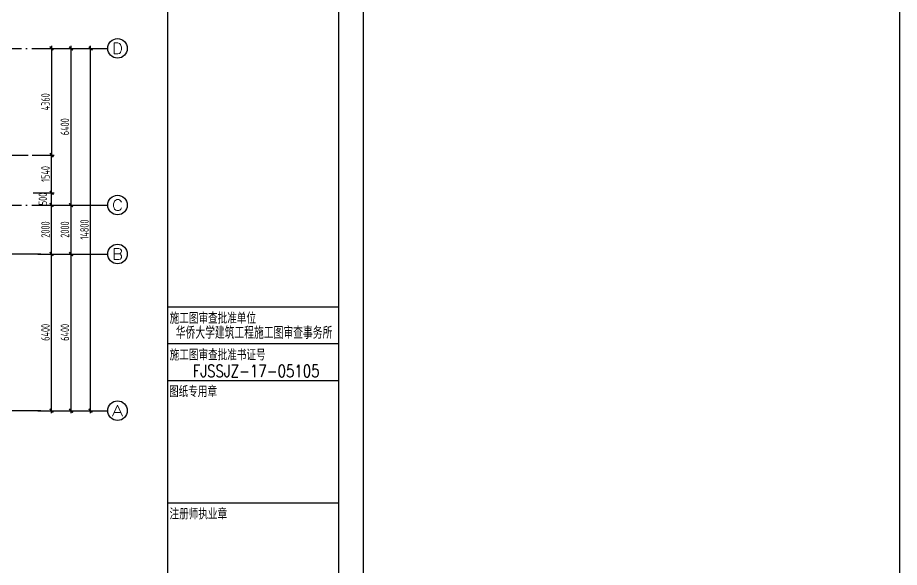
# Model space of a CAD drawing. Extents: x -472319 to -112444, y -516749 to -5704.
# Drawn here: x -148479 to -112444, y -68932 to -46474 of the extents above; entities that cross this region are included whole.
import ezdxf
from ezdxf.enums import TextEntityAlignment as Align

# ---------------------------------------------------------------- set-up
doc = ezdxf.new("R2010")
doc.units = 0
doc.header["$LTSCALE"] = 100
doc.header["$MEASUREMENT"] = 0
doc.linetypes.add('CENTER', pattern=[2, 1.25, -0.25, 0.25, -0.25])
doc.linetypes.add('DOTE', pattern=[2.42, 2, -0.2, 0.02, -0.2])
for name, color, linetype in [('AXIS', 3, 'Continuous'), ('AXIS_TEXT', 7, 'Continuous'), ('DOTE', 1, 'CENTER'), ('FRAME', 3, 'Continuous'), ('PUB_TEXT', 7, 'Continuous'), ('S_CL', 2, 'Continuous'), ('填充', 8, 'Continuous'), ('第三道尺寸线', 4, 'Continuous')]:
    doc.layers.add(name, color=color, linetype=linetype)
doc.styles.add('_HZTXT', font='txt.shx', dxfattribs={"width": 0.35, "bigfont": 'hztxt.shx'})
doc.styles.add('_TCH_AXIS', font='COMPLEX', dxfattribs={"bigfont": 'GBCBIG'})
doc.styles.add('COMPLEX', font='COMPLEX')
doc.styles.add('FRAME', font='simhei.ttf', dxfattribs={"width": 0.7})
doc.styles.add('HZ', font='tssdeng.shx', dxfattribs={"width": 0.6, "height": 350, "bigfont": 'a.shx'})
doc.dimstyles.new('DIMN', dxfattribs={"dimtxt": 350, "dimasz": 150, "dimexe": 100, "dimexo": 100, "dimgap": 75, "dimtad": 1, "dimdec": 0, "dimzin": 0, "dimdsep": 46, "dimtxsty": 'HZ', "dimblk": 'ARCHTICK', "dimcen": 0.09, "dimdle": 100, "dimclrd": 3, "dimclre": 3, "dimclrt": 7, "dimazin": 2, "dimtfac": 1, "dimtdec": 0, "dimtmove": 2, "dimatfit": 3, "dimldrblk": 'ARCHTICK', "dimfxl": 1, "dimtolj": 1, "dimtzin": 0, "dimarcsym": 0})

# ---------------------------------------------------------------- blocks, each defined once
blk = doc.blocks.new('_ArchTick')
at = {"color": 0, "linetype": 'ByBlock', "const_width": 0.4}
blk.add_lwpolyline([(-0.5, -0.5), (0.5, 0.5)], dxfattribs=at)
blk = doc.blocks.new('*D1602')
at = {"layer": 'AXIS', "color": 3, "lineweight": -2, "transparency": 16777216}
for p, q in [((-147431, -56131), (-146197, -56131)), ((-146297, -62631), (-146297, -56031)), ((-147431, -62531), (-146197, -62531))]:
    blk.add_line(p, q, dxfattribs=at)
at = {"layer": 'Defpoints', "color": 0, "transparency": 16777216}
for p in [(-147531, -56131), (-146297, -56131), (-147531, -62531)]:
    blk.add_point(p, dxfattribs=at)
at = {"layer": 'AXIS', "color": 3, "lineweight": -2, "transparency": 16777216, "xscale": 150, "yscale": 150, "zscale": 150}
for p, rotation in [((-146297, -56131), 90), ((-146297, -62531), 270)]:
    blk.add_blockref('_ArchTick', p, dxfattribs=dict(at, rotation=rotation))
at = {"layer": 'AXIS', "color": 7, "transparency": 16777216, "insert": (-146547, -59331), "char_height": 350, "attachment_point": 5, "rotation": 90, "style": 'HZ'}
blk.add_mtext('\\A1;6400', dxfattribs=at)
blk = doc.blocks.new('*D1603')
at = {"layer": 'AXIS', "color": 3, "lineweight": -2, "transparency": 16777216}
for p, q in [((-146297, -56231), (-146297, -54031)), ((-147431, -54131), (-146197, -54131)), ((-147431, -56131), (-146197, -56131))]:
    blk.add_line(p, q, dxfattribs=at)
at = {"layer": 'Defpoints', "color": 0, "transparency": 16777216}
for p in [(-147531, -54131), (-146297, -54131), (-147531, -56131)]:
    blk.add_point(p, dxfattribs=at)
at = {"layer": 'AXIS', "color": 3, "lineweight": -2, "transparency": 16777216, "xscale": 150, "yscale": 150, "zscale": 150}
for p, rotation in [((-146297, -54131), 90), ((-146297, -56131), 270)]:
    blk.add_blockref('_ArchTick', p, dxfattribs=dict(at, rotation=rotation))
at = {"layer": 'AXIS', "color": 7, "transparency": 16777216, "insert": (-146547, -55131), "char_height": 350, "attachment_point": 5, "rotation": 90, "style": 'HZ'}
blk.add_mtext('\\A1;2000', dxfattribs=at)
blk = doc.blocks.new('*D1604')
at = {"layer": 'AXIS', "color": 3, "lineweight": -2, "transparency": 16777216}
for p, q in [((-147431, -47731), (-146197, -47731)), ((-146297, -54231), (-146297, -47631)), ((-147431, -54131), (-146197, -54131))]:
    blk.add_line(p, q, dxfattribs=at)
at = {"layer": 'Defpoints', "color": 0, "transparency": 16777216}
for p in [(-147531, -47731), (-146297, -47731), (-147531, -54131)]:
    blk.add_point(p, dxfattribs=at)
at = {"layer": 'AXIS', "color": 3, "lineweight": -2, "transparency": 16777216, "xscale": 150, "yscale": 150, "zscale": 150}
for p, rotation in [((-146297, -47731), 90), ((-146297, -54131), 270)]:
    blk.add_blockref('_ArchTick', p, dxfattribs=dict(at, rotation=rotation))
at = {"layer": 'AXIS', "color": 7, "transparency": 16777216, "insert": (-146547, -50931), "char_height": 350, "attachment_point": 5, "rotation": 90, "style": 'HZ'}
blk.add_mtext('\\A1;6400', dxfattribs=at)
blk = doc.blocks.new('*D1605')
at = {"layer": 'AXIS', "color": 3, "lineweight": -2, "transparency": 16777216}
for p, q in [((-147431, -47731), (-145397, -47731)), ((-145497, -62631), (-145497, -47631)), ((-147431, -62531), (-145397, -62531))]:
    blk.add_line(p, q, dxfattribs=at)
at = {"layer": 'Defpoints', "color": 0, "transparency": 16777216}
for p in [(-147531, -47731), (-145497, -47731), (-147531, -62531)]:
    blk.add_point(p, dxfattribs=at)
at = {"layer": 'AXIS', "color": 3, "lineweight": -2, "transparency": 16777216, "xscale": 150, "yscale": 150, "zscale": 150}
for p, rotation in [((-145497, -47731), 90), ((-145497, -62531), 270)]:
    blk.add_blockref('_ArchTick', p, dxfattribs=dict(at, rotation=rotation))
at = {"layer": 'AXIS', "color": 7, "transparency": 16777216, "insert": (-145747, -55131), "char_height": 350, "attachment_point": 5, "rotation": 90, "style": 'HZ'}
blk.add_mtext('\\A1;14800', dxfattribs=at)
blk = doc.blocks.new('_AXISO')
blk.add_circle((0, 0), 0.5)
at = {"layer": 'AXIS_TEXT', "style": 'COMPLEX', "width": 1.041667}
blk.add_attdef('A', text='', height=0.56, dxfattribs=at).set_placement((-0.25, -0.28), (0.25, -0.28), align=Align.FIT)
blk = doc.blocks.new('*D1690')
at = {"layer": 'Defpoints', "color": 0, "transparency": 16777216}
for p in [(-147946, -52091), (-147092, -52091), (-147946, -53631)]:
    blk.add_point(p, dxfattribs=at)
at = {"layer": '填充', "color": 3, "lineweight": -2, "transparency": 16777216}
for p, q in [((-147846, -52091), (-146992, -52091)), ((-147092, -53731), (-147092, -51991)), ((-147846, -53631), (-146992, -53631))]:
    blk.add_line(p, q, dxfattribs=at)
at = {"layer": '填充', "color": 3, "lineweight": -2, "transparency": 16777216, "xscale": 150, "yscale": 150, "zscale": 150}
for p, rotation in [((-147092, -52091), 90), ((-147092, -53631), 270)]:
    blk.add_blockref('_ArchTick', p, dxfattribs=dict(at, rotation=rotation))
at = {"layer": '填充', "color": 7, "transparency": 16777216, "insert": (-147342, -52861), "char_height": 350, "attachment_point": 5, "rotation": 90, "style": 'HZ'}
blk.add_mtext('\\A1;1540', dxfattribs=at)
blk = doc.blocks.new('*D1637')
at = {"layer": 'Defpoints', "color": 0, "transparency": 16777216}
for p in [(-147749, -56131), (-147092, -56131), (-147749, -62531)]:
    blk.add_point(p, dxfattribs=at)
at = {"layer": '第三道尺寸线', "color": 3, "lineweight": -2, "transparency": 16777216}
for p, q in [((-147649, -56131), (-146992, -56131)), ((-147092, -62631), (-147092, -56031)), ((-147649, -62531), (-146992, -62531))]:
    blk.add_line(p, q, dxfattribs=at)
at = {"layer": '第三道尺寸线', "color": 3, "lineweight": -2, "transparency": 16777216, "xscale": 150, "yscale": 150, "zscale": 150}
for p, rotation in [((-147092, -56131), 90), ((-147092, -62531), 270)]:
    blk.add_blockref('_ArchTick', p, dxfattribs=dict(at, rotation=rotation))
at = {"layer": '第三道尺寸线', "color": 7, "transparency": 16777216, "insert": (-147342, -59331), "char_height": 350, "attachment_point": 5, "rotation": 90, "style": 'HZ'}
blk.add_mtext('\\A1;6400', dxfattribs=at)
blk = doc.blocks.new('*D1638')
at = {"layer": 'Defpoints', "color": 0, "transparency": 16777216}
for p in [(-147749, -54131), (-147092, -54131), (-147749, -56131)]:
    blk.add_point(p, dxfattribs=at)
at = {"layer": '第三道尺寸线', "color": 3, "lineweight": -2, "transparency": 16777216}
for p, q in [((-147092, -56231), (-147092, -54031)), ((-147649, -54131), (-146992, -54131)), ((-147649, -56131), (-146992, -56131))]:
    blk.add_line(p, q, dxfattribs=at)
at = {"layer": '第三道尺寸线', "color": 3, "lineweight": -2, "transparency": 16777216, "xscale": 150, "yscale": 150, "zscale": 150}
for p, rotation in [((-147092, -54131), 90), ((-147092, -56131), 270)]:
    blk.add_blockref('_ArchTick', p, dxfattribs=dict(at, rotation=rotation))
at = {"layer": '第三道尺寸线', "color": 7, "transparency": 16777216, "insert": (-147342, -55131), "char_height": 350, "attachment_point": 5, "rotation": 90, "style": 'HZ'}
blk.add_mtext('\\A1;2000', dxfattribs=at)
blk = doc.blocks.new('*D1639')
at = {"layer": 'Defpoints', "color": 0, "transparency": 16777216}
for p in [(-147749, -53631), (-147092, -53631), (-147749, -54131)]:
    blk.add_point(p, dxfattribs=at)
at = {"layer": '第三道尺寸线', "color": 3, "lineweight": -2, "transparency": 16777216}
for p, q in [((-147649, -53631), (-146992, -53631)), ((-147092, -54231), (-147092, -53531)), ((-147649, -54131), (-146992, -54131))]:
    blk.add_line(p, q, dxfattribs=at)
at = {"layer": '第三道尺寸线', "color": 3, "lineweight": -2, "transparency": 16777216, "xscale": 150, "yscale": 150, "zscale": 150}
for p, rotation in [((-147092, -53631), 90), ((-147092, -54131), 270)]:
    blk.add_blockref('_ArchTick', p, dxfattribs=dict(at, rotation=rotation))
at = {"layer": '第三道尺寸线', "color": 7, "transparency": 16777216, "insert": (-147448, -53881), "char_height": 350, "attachment_point": 5, "rotation": 90, "style": 'HZ'}
blk.add_mtext('\\A1;500', dxfattribs=at)
blk = doc.blocks.new('*D1645')
at = {"layer": 'Defpoints', "color": 0, "transparency": 16777216}
for p in [(-147846, -47731), (-147846, -52091), (-147092, -52091)]:
    blk.add_point(p, dxfattribs=at)
at = {"layer": '填充', "color": 3, "lineweight": -2, "transparency": 16777216}
for p, q in [((-147746, -47731), (-146992, -47731)), ((-147092, -47631), (-147092, -52191)), ((-147746, -52091), (-146992, -52091))]:
    blk.add_line(p, q, dxfattribs=at)
at = {"layer": '填充', "color": 3, "lineweight": -2, "transparency": 16777216, "xscale": 150, "yscale": 150, "zscale": 150}
for p, rotation in [((-147092, -47731), 90), ((-147092, -52091), 270)]:
    blk.add_blockref('_ArchTick', p, dxfattribs=dict(at, rotation=rotation))
at = {"layer": '填充', "color": 7, "transparency": 16777216, "insert": (-147342, -49911), "char_height": 350, "attachment_point": 5, "rotation": 90, "style": 'HZ'}
blk.add_mtext('\\A1;4360', dxfattribs=at)
blk = doc.blocks.new('A$C20674F94')
at = {"layer": 'FRAME'}
for p, q in [((84100, 0), (84100, 59400)), ((76100, 58400), (76100, 1000)), ((83100, 1000), (83100, 58400)), ((83100, 32000), (76100, 32000)), ((83100, 30500), (76100, 30500)), ((83100, 29000), (76100, 29000)), ((83100, 24000), (76100, 24000))]:
    blk.add_line(p, q, dxfattribs=at)
at = {"layer": 'FRAME', "const_width": 50}
for points in [[(2500, 58400), (83100, 58400), (83100, 1000), (2500, 1000), (2500, 58400)], [(76100, 58400), (76100, 1000)]]:
    blk.add_lwpolyline(points, dxfattribs=at)
at = {"layer": 'FRAME', "style": 'FRAME', "width": 0.7}
for s, p in [('施工图审查批准单位', (76187, 31371)), ('施工图审查批准书证号', (76187, 29871)), ('图纸专用章', (76161, 28374)), ('注册师执业章', (76180, 23374))]:
    blk.add_text(s, height=400, dxfattribs=at).set_placement(p)
at = {"layer": 'PUB_TEXT', "style": '_HZTXT', "width": 0.8}
for s, p in [('华侨大学建筑工程施工图审查事务所', (76434, 30710)), ('FJSSJZ-17-05105', (77133, 29149))]:
    blk.add_text(s, height=500, dxfattribs=at).set_placement(p)

msp = doc.modelspace()

# ---------------------------------------------------------------- linework, layer by layer
at = {"layer": 'AXIS'}
for p, q in [((-147530.518, -47730.89), (-144796.518, -47730.89)), ((-147530.518, -54130.89), (-144796.518, -54130.89)), ((-147530.518, -56130.89), (-144796.518, -56130.89)), ((-147530.518, -62530.89), (-144796.518, -62530.89))]:
    msp.add_line(p, q, dxfattribs=at)
at = {"layer": 'DOTE', "linetype": 'DOTE', "ltscale": 10}
for p, q in [((-210823.148, -47730.89), (-147530.518, -47730.89)), ((-152474.329, -52090.89), (-147530.518, -52090.89)), ((-210823.148, -54130.89), (-147530.518, -54130.89)), ((-147530.518, -56130.89), (-210823.148, -56130.89)), ((-147530.518, -62530.89), (-210823.148, -62530.89))]:
    msp.add_line(p, q, dxfattribs=at)
at = {"layer": 'S_CL', "color": 7}
msp.add_lwpolyline([(-472319, -5703.5), (-112444, -5703.5), (-112444, -516749), (-472319, -516749)], close=True, dxfattribs=at)

# ---------------------------------------------------------------- block references
at = {"layer": 'AXIS'}
ref = msp.add_blockref('_AXISO', (-144396.518, -47730.89), dxfattribs=dict(at, xscale=800, yscale=800, zscale=800))
ref.add_attrib('A', 'D', dxfattribs={"layer": 'AXIS_TEXT', "height": 452.548, "style": '_TCH_AXIS', "width": 1.235294}).set_placement((-144622.792, -47957.165), (-144170.244, -47957.165), align=Align.FIT)
ref = msp.add_blockref('_AXISO', (-144396.518, -54130.89), dxfattribs=dict(at, xscale=800, yscale=800, zscale=800))
ref.add_attrib('A', 'C', dxfattribs={"layer": 'AXIS_TEXT', "height": 452.548, "style": '_TCH_AXIS', "width": 1.4}).set_placement((-144622.792, -54357.165), (-144170.244, -54357.165), align=Align.FIT)
ref = msp.add_blockref('_AXISO', (-144396.518, -56130.89), dxfattribs=dict(at, xscale=800, yscale=800, zscale=800))
ref.add_attrib('A', 'B', dxfattribs={"layer": 'AXIS_TEXT', "height": 452.548, "style": '_TCH_AXIS', "width": 1.235294}).set_placement((-144622.792, -56357.165), (-144170.244, -56357.165), align=Align.FIT)
ref = msp.add_blockref('_AXISO', (-144396.518, -62530.89), dxfattribs=dict(at, xscale=800, yscale=800, zscale=800))
ref.add_attrib('A', 'A', dxfattribs={"layer": 'AXIS_TEXT', "height": 452.548, "style": '_TCH_AXIS', "width": 1.166667}).set_placement((-144622.792, -62757.165), (-144170.244, -62757.165), align=Align.FIT)
at = {"layer": '填充'}
msp.add_blockref('A$C20674F94', (-218450.5, -90306.5), dxfattribs=at)

# ---------------------------------------------------------------- dimensions: what is measured, and where the dimension line sits
at = {"layer": 'AXIS'}
for p1, p2, distance, picture, middle in [((-147530.518, -54130.89), (-147530.518, -47730.89), -1234, '*D1604', (-146546.518, -50930.89)), ((-147530.518, -62530.89), (-147530.518, -47730.89), -2034, '*D1605', (-145746.518, -55130.89)), ((-147530.518, -56130.89), (-147530.518, -54130.89), -1234, '*D1603', (-146546.518, -55130.89)), ((-147530.518, -62530.89), (-147530.518, -56130.89), -1234, '*D1602', (-146546.518, -59330.89))]:
    dim = msp.add_aligned_dim(p1=p1, p2=p2, distance=distance, dimstyle='DIMN', dxfattribs=at)
    dim.commit()
    dim.dimension.update_dxf_attribs({"geometry": picture, "text_midpoint": middle})
at = {"layer": '填充', "color": 7}
for p1, p2, picture, middle in [((-147845.501, -47730.89), (-147845.501, -52090.89), '*D1645', (-147341.501, -49910.89)), ((-147945.501, -53630.891), (-147945.501, -52090.89), '*D1690', (-147341.501, -52860.891))]:
    dim = msp.add_linear_dim(base=(-147091.501, -52090.89), p1=p1, p2=p2, angle=90, dimstyle='DIMN', override={"dimfxl": 100}, dxfattribs=at)
    dim.commit()
    dim.dimension.update_dxf_attribs({"geometry": picture, "text_midpoint": middle})
at = {"layer": '第三道尺寸线'}
dim = msp.add_linear_dim(base=(-147091.501, -53630.891), p1=(-147748.736, -54130.891), p2=(-147748.736, -53630.891), angle=90, dimstyle='DIMN', dxfattribs=at)
dim.commit()
dim.dimension.update_dxf_attribs({"geometry": '*D1639', "text_midpoint": (-147447.908, -53880.891), "dimtype": 161})
for p1, p2, picture, middle in [((-147748.736, -56130.891), (-147748.736, -54130.891), '*D1638', (-147341.501, -55130.891)), ((-147748.736, -62530.89), (-147748.736, -56130.891), '*D1637', (-147341.501, -59330.891))]:
    dim = msp.add_aligned_dim(p1=p1, p2=p2, distance=-657.236, dimstyle='DIMN', dxfattribs=at)
    dim.commit()
    dim.dimension.update_dxf_attribs({"geometry": picture, "text_midpoint": middle})

doc.saveas('drawing.dxf')
